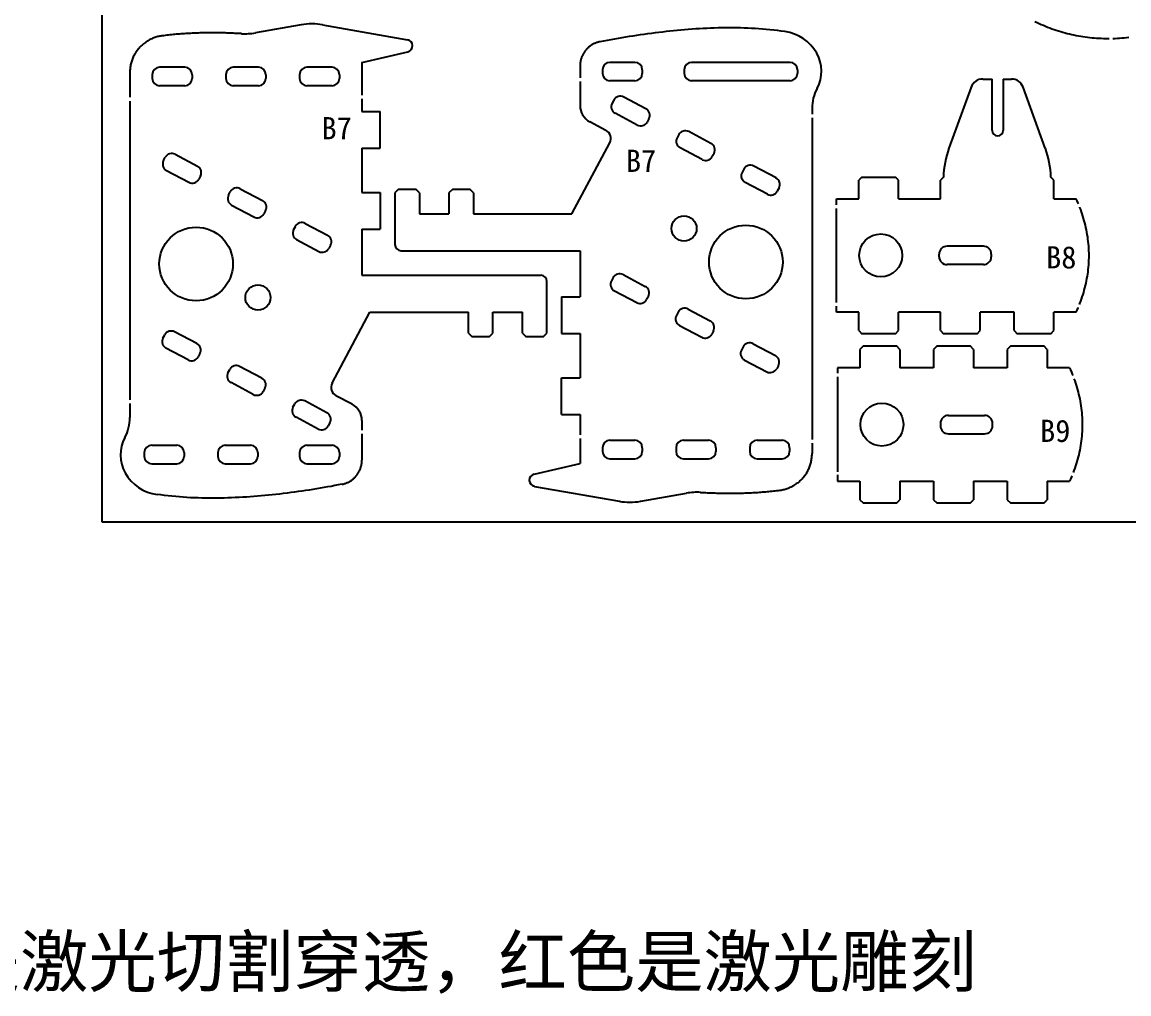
# Model space of a CAD drawing. Header units: millimetres. Extents: x 927 to 1533, y 508 to 795.
# Drawn here: x 1230.2 to 1410.5, y 507.8 to 666.1 of the extents above; entities that cross this region are included whole.
import ezdxf

# ---------------------------------------------------------------- set-up
doc = ezdxf.new("R2010")
doc.units = ezdxf.units.MM
doc.layers.add('激光切割', color=7, linetype='Continuous')

msp = doc.modelspace()

# ---------------------------------------------------------------- linework, layer by layer
at = {"layer": '激光切割', "color": 7}
for p, q in [((1243.27, 584.63), (1243.27, 794.63)), ((1275.7, 665.7), (1268.23, 664.38)), ((1279.17, 665.7), (1293.01, 663.26)), ((1285.57, 659.56), (1293.06, 661.3)), ((1256.72, 658.76), (1252.62, 658.76)), ((1268.72, 658.76), (1264.62, 658.76)), ((1280.72, 658.76), (1276.62, 658.76)), ((1285.57, 659.56), (1285.57, 654.22)), ((1321.11, 659), (1321.11, 657.04)), ((1324.76, 658.37), (1324.76, 657.77)), ((1330.06, 659.57), (1325.96, 659.57)), ((1331.26, 658.37), (1331.26, 657.77)), ((1338.09, 658.37), (1338.09, 657.77)), ((1355.33, 659.57), (1339.29, 659.57)), ((1356.53, 658.37), (1356.53, 657.77)), ((1247.77, 657.94), (1247.77, 653.87)), ((1251.42, 657.56), (1251.42, 656.96)), ((1257.92, 657.56), (1257.92, 656.96)), ((1263.42, 657.56), (1263.42, 656.96)), ((1269.92, 657.56), (1269.92, 656.96)), ((1275.42, 657.56), (1275.42, 656.96)), ((1281.92, 657.56), (1281.92, 656.96)), ((1321.11, 656.44), (1321.11, 652.54)), ((1330.06, 656.57), (1325.96, 656.57)), ((1355.33, 656.57), (1339.29, 656.57)), ((1386.72, 656.85), (1388.24, 656.85)), ((1388.24, 648.48), (1388.24, 656.85)), ((1390.04, 656.85), (1390.04, 648.48)), ((1390.04, 656.85), (1391.42, 656.85)), ((1256.72, 655.76), (1252.62, 655.76)), ((1268.72, 655.76), (1264.62, 655.76)), ((1280.72, 655.76), (1276.62, 655.76)), ((1384.84, 655.53), (1381.22, 645.58)), ((1396.92, 645.58), (1393.3, 655.53)), ((1247.77, 653.27), (1247.77, 604.59)), ((1285.57, 653.62), (1285.57, 651.56)), ((1326.6, 653.43), (1326.32, 652.9)), ((1331.85, 652), (1328.23, 653.92)), ((1285.57, 651.56), (1288.57, 651.56)), ((1288.57, 645.56), (1288.57, 651.56)), ((1330.44, 649.35), (1326.82, 651.27)), ((1358.91, 652.04), (1358.91, 651.12)), ((1325.33, 648.49), (1322.71, 649.89)), ((1332.34, 650.37), (1332.06, 649.84)), ((1358.91, 650.52), (1358.91, 598.11)), ((1337.2, 647.79), (1336.92, 647.26)), ((1342.44, 646.36), (1338.82, 648.29)), ((1285.57, 645.56), (1288.57, 645.56)), ((1285.57, 645.56), (1285.57, 638.36)), ((1319.8, 634.88), (1325.95, 646.46)), ((1341.03, 643.72), (1337.41, 645.64)), ((1253.25, 643.57), (1253.53, 644.1)), ((1255.16, 644.59), (1258.78, 642.67)), ((1342.94, 644.74), (1342.66, 644.21)), ((1253.75, 641.94), (1257.37, 640.02)), ((1347.79, 642.16), (1347.51, 641.63)), ((1353.04, 640.73), (1349.42, 642.66)), ((1259.27, 641.05), (1258.99, 640.52)), ((1367.02, 640.85), (1366.52, 640.35)), ((1366.52, 637.35), (1366.52, 640.35)), ((1367.02, 640.85), (1372.52, 640.85)), ((1373.02, 640.35), (1372.52, 640.85)), ((1373.02, 637.35), (1373.02, 640.35)), ((1380.32, 640.85), (1379.82, 640.35)), ((1379.82, 637.35), (1379.82, 640.35)), ((1398.32, 640.35), (1397.82, 640.85)), ((1398.32, 637.35), (1398.32, 640.35)), ((1263.85, 637.93), (1264.13, 638.46)), ((1265.75, 638.96), (1269.37, 637.03)), ((1285.57, 638.36), (1288.57, 638.36)), ((1288.57, 638.36), (1288.57, 632.36)), ((1291.56, 638.88), (1290.96, 638.28)), ((1291.56, 638.88), (1294.36, 638.88)), ((1294.96, 638.28), (1294.36, 638.88)), ((1300.36, 638.88), (1299.76, 638.28)), ((1300.36, 638.88), (1303.16, 638.88)), ((1303.76, 638.28), (1303.16, 638.88)), ((1351.63, 638.08), (1348.01, 640.01)), ((1353.53, 639.11), (1353.25, 638.58)), ((1290.96, 638.28), (1290.96, 629.87)), ((1294.96, 638.28), (1294.96, 634.88)), ((1299.76, 638.28), (1299.76, 634.88)), ((1303.76, 638.28), (1303.76, 634.88)), ((1362.87, 637.35), (1366.52, 637.35)), ((1362.87, 636.36), (1362.87, 637.35)), ((1373.02, 637.35), (1379.82, 637.35)), ((1398.32, 637.35), (1401.97, 637.35)), ((1264.34, 636.31), (1267.96, 634.39)), ((1269.87, 635.41), (1269.59, 634.88)), ((1294.96, 634.88), (1299.76, 634.88)), ((1303.76, 634.88), (1319.8, 634.88)), ((1362.87, 620.43), (1362.87, 635.76)), ((1276.35, 633.33), (1279.97, 631.4)), ((1274.44, 632.3), (1274.73, 632.83)), ((1285.57, 632.36), (1285.57, 624.86)), ((1285.57, 632.36), (1288.57, 632.36)), ((1274.94, 630.68), (1278.56, 628.75)), ((1280.46, 629.78), (1280.18, 629.25)), ((1386.82, 629.6), (1380.92, 629.6)), ((1291.96, 628.87), (1321.11, 628.87)), ((1321.11, 628.87), (1321.11, 621.37)), ((1379.62, 627.9), (1379.62, 628.3)), ((1388.12, 628.3), (1388.12, 627.9)), ((1386.82, 626.6), (1380.92, 626.6)), ((1285.57, 624.86), (1314.72, 624.86)), ((1326.5, 624.48), (1326.22, 623.96)), ((1328.13, 624.98), (1331.75, 623.06)), ((1315.72, 615.45), (1315.72, 623.86)), ((1326.72, 622.33), (1330.34, 620.41)), ((1318.11, 621.37), (1318.11, 615.37)), ((1318.11, 621.37), (1321.11, 621.37)), ((1332.24, 621.43), (1331.96, 620.9)), ((1280.73, 607.27), (1286.89, 618.85)), ((1286.89, 618.85), (1302.92, 618.85)), ((1302.92, 615.45), (1302.92, 618.85)), ((1306.92, 615.45), (1306.92, 618.85)), ((1306.92, 618.85), (1311.72, 618.85)), ((1311.72, 615.45), (1311.72, 618.85)), ((1337.1, 618.85), (1336.82, 618.32)), ((1338.72, 619.35), (1342.34, 617.42)), ((1362.87, 618.85), (1362.87, 619.83)), ((1366.52, 618.85), (1362.87, 618.85)), ((1366.52, 615.85), (1366.52, 618.85)), ((1373.02, 615.85), (1373.02, 618.85)), ((1379.82, 618.85), (1373.02, 618.85)), ((1379.82, 615.85), (1379.82, 618.85)), ((1391.82, 618.85), (1386.32, 618.85)), ((1386.32, 615.85), (1386.32, 618.85)), ((1391.82, 615.85), (1391.82, 618.85)), ((1401.97, 618.85), (1398.32, 618.85)), ((1398.32, 615.85), (1398.32, 618.85)), ((1337.31, 616.7), (1340.93, 614.77)), ((1253.15, 614.63), (1253.44, 615.16)), ((1258.68, 613.73), (1255.06, 615.65)), ((1302.92, 615.45), (1303.52, 614.85)), ((1306.32, 614.85), (1306.92, 615.45)), ((1311.72, 615.45), (1312.32, 614.85)), ((1315.12, 614.85), (1315.72, 615.45)), ((1318.11, 615.37), (1321.11, 615.37)), ((1321.11, 615.37), (1321.11, 608.17)), ((1342.84, 615.8), (1342.56, 615.27)), ((1366.52, 615.85), (1367.02, 615.35)), ((1372.52, 615.35), (1367.02, 615.35)), ((1372.52, 615.35), (1373.02, 615.85)), ((1379.82, 615.85), (1380.32, 615.35)), ((1385.82, 615.35), (1380.32, 615.35)), ((1385.82, 615.35), (1386.32, 615.85)), ((1391.82, 615.85), (1392.32, 615.35)), ((1397.82, 615.35), (1392.32, 615.35)), ((1397.82, 615.35), (1398.32, 615.85)), ((1306.32, 614.85), (1303.52, 614.85)), ((1315.12, 614.85), (1312.32, 614.85)), ((1347.69, 613.22), (1347.41, 612.69)), ((1349.32, 613.71), (1352.94, 611.79)), ((1367.22, 613.29), (1366.72, 612.79)), ((1372.72, 613.29), (1367.22, 613.29)), ((1373.22, 612.79), (1372.72, 613.29)), ((1379.22, 613.29), (1378.72, 612.79)), ((1384.72, 613.29), (1379.22, 613.29)), ((1385.22, 612.79), (1384.72, 613.29)), ((1391.22, 613.29), (1390.72, 612.79)), ((1396.72, 613.29), (1391.22, 613.29)), ((1397.22, 612.79), (1396.72, 613.29)), ((1257.27, 611.08), (1253.65, 613)), ((1259.17, 612.1), (1258.89, 611.57)), ((1366.72, 612.79), (1366.72, 609.79)), ((1373.22, 612.79), (1373.22, 609.79)), ((1378.72, 612.79), (1378.72, 609.79)), ((1385.22, 612.79), (1385.22, 609.79)), ((1390.72, 612.79), (1390.72, 609.79)), ((1397.22, 612.79), (1397.22, 609.79)), ((1263.75, 608.99), (1264.03, 609.52)), ((1269.27, 608.09), (1265.65, 610.02)), ((1347.91, 611.06), (1351.53, 609.14)), ((1353.43, 610.17), (1353.15, 609.64)), ((1366.72, 609.79), (1363.07, 609.79)), ((1363.07, 609.79), (1363.07, 608.9)), ((1378.72, 609.79), (1373.22, 609.79)), ((1390.72, 609.79), (1385.22, 609.79)), ((1400.87, 609.79), (1397.22, 609.79)), ((1318.11, 602.17), (1318.11, 608.17)), ((1318.11, 608.17), (1321.11, 608.17)), ((1363.07, 608.3), (1363.07, 592.86)), ((1267.87, 605.44), (1264.25, 607.37)), ((1269.77, 606.47), (1269.49, 605.94)), ((1279.87, 602.46), (1276.25, 604.38)), ((1283.98, 603.85), (1281.35, 605.24)), ((1247.77, 603.99), (1247.77, 601.7)), ((1274.34, 603.36), (1274.63, 603.89)), ((1278.46, 599.81), (1274.84, 601.74)), ((1280.37, 600.84), (1280.08, 600.31)), ((1285.57, 601.2), (1285.57, 599.61)), ((1318.11, 602.17), (1321.11, 602.17)), ((1321.11, 602.17), (1321.11, 598.86)), ((1379.82, 600.74), (1379.82, 600.34)), ((1381.12, 602.04), (1387.02, 602.04)), ((1388.32, 600.34), (1388.32, 600.74)), ((1285.57, 599.01), (1285.57, 594.74)), ((1381.12, 599.04), (1387.02, 599.04)), ((1251.32, 597.16), (1255.42, 597.16)), ((1263.32, 597.16), (1267.42, 597.16)), ((1276.62, 597.16), (1280.72, 597.16)), ((1321.11, 598.26), (1321.11, 594.17)), ((1325.96, 597.97), (1330.06, 597.97)), ((1337.96, 597.97), (1342.06, 597.97)), ((1349.96, 597.97), (1354.06, 597.97)), ((1358.91, 597.51), (1358.91, 595.8)), ((1250.12, 595.96), (1250.12, 595.36)), ((1256.62, 595.96), (1256.62, 595.36)), ((1262.12, 595.96), (1262.12, 595.36)), ((1268.62, 595.96), (1268.62, 595.36)), ((1275.42, 595.96), (1275.42, 595.36)), ((1281.92, 595.96), (1281.92, 595.36)), ((1324.76, 596.77), (1324.76, 596.17)), ((1331.26, 596.77), (1331.26, 596.17)), ((1336.76, 596.77), (1336.76, 596.17)), ((1343.26, 596.77), (1343.26, 596.17)), ((1348.76, 596.77), (1348.76, 596.17)), ((1355.26, 596.77), (1355.26, 596.17)), ((1251.32, 594.16), (1255.42, 594.16)), ((1263.32, 594.16), (1267.42, 594.16)), ((1276.62, 594.16), (1280.72, 594.16)), ((1313.63, 592.43), (1321.11, 594.17)), ((1325.96, 594.97), (1330.06, 594.97)), ((1337.96, 594.97), (1342.06, 594.97)), ((1349.96, 594.97), (1354.06, 594.97)), ((1363.07, 592.37), (1363.07, 591.29)), ((1313.68, 590.47), (1327.52, 588.03)), ((1363.07, 591.29), (1366.72, 591.29)), ((1366.72, 591.29), (1366.72, 588.29)), ((1373.22, 591.29), (1373.22, 588.29)), ((1373.22, 591.29), (1378.72, 591.29)), ((1378.72, 591.29), (1378.72, 588.29)), ((1385.22, 591.29), (1390.72, 591.29)), ((1385.22, 591.29), (1385.22, 588.29)), ((1390.72, 591.29), (1390.72, 588.29)), ((1397.22, 591.29), (1400.87, 591.29)), ((1397.22, 591.29), (1397.22, 588.29)), ((1330.99, 588.03), (1338.45, 589.35)), ((1366.72, 588.29), (1367.22, 587.79)), ((1372.72, 587.79), (1373.22, 588.29)), ((1378.72, 588.29), (1379.22, 587.79)), ((1384.72, 587.79), (1385.22, 588.29)), ((1390.72, 588.29), (1391.22, 587.79)), ((1396.72, 587.79), (1397.22, 588.29)), ((1367.22, 587.79), (1372.72, 587.79)), ((1379.22, 587.79), (1384.72, 587.79)), ((1391.22, 587.79), (1396.72, 587.79)), ((1533.27, 584.63), (1243.27, 584.63))]:
    msp.add_line(p, q, dxfattribs=at)
for points in [[(1395.23, 666.23), (1395.57, 666.07), (1395.91, 665.91), (1396.25, 665.76), (1396.6, 665.61), (1396.95, 665.46), (1397.3, 665.33), (1397.65, 665.19), (1398, 665.06), (1398.35, 664.94), (1398.71, 664.82), (1399.06, 664.71), (1399.42, 664.6), (1399.78, 664.49), (1400.14, 664.39), (1400.5, 664.3), (1400.86, 664.21), (1401.22, 664.13), (1401.58, 664.05), (1401.95, 663.97), (1402.31, 663.91), (1402.68, 663.84), (1403.05, 663.78), (1403.41, 663.73), (1403.78, 663.68), (1404.15, 663.63), (1404.53, 663.59), (1404.9, 663.56), (1405.27, 663.53), (1405.65, 663.51), (1406.03, 663.49), (1406.4, 663.47), (1406.78, 663.47), (1407.15, 663.46), (1407.33, 663.46)], [(1252.99, 663.89), (1252.82, 663.86), (1252.65, 663.83), (1252.48, 663.8), (1252.31, 663.76), (1252.15, 663.71), (1251.98, 663.66), (1251.82, 663.61), (1251.65, 663.55), (1251.49, 663.49), (1251.33, 663.42), (1251.18, 663.35), (1251.02, 663.27), (1250.87, 663.19), (1250.72, 663.1), (1250.57, 663.01), (1250.43, 662.92), (1250.29, 662.82), (1250.15, 662.72), (1250.01, 662.61), (1249.88, 662.5), (1249.75, 662.39), (1249.62, 662.27), (1249.5, 662.15), (1249.38, 662.02), (1249.26, 661.9), (1249.15, 661.76), (1249.04, 661.63), (1248.94, 661.49), (1248.84, 661.35), (1248.74, 661.2), (1248.65, 661.06), (1248.56, 660.91), (1248.48, 660.76), (1248.4, 660.61), (1248.33, 660.45), (1248.25, 660.29), (1248.19, 660.13), (1248.13, 659.97), (1248.07, 659.81), (1248.02, 659.64), (1247.97, 659.47), (1247.93, 659.31), (1247.89, 659.14), (1247.86, 658.97), (1247.84, 658.8), (1247.81, 658.63), (1247.8, 658.46), (1247.78, 658.29), (1247.78, 658.11), (1247.77, 657.94)], [(1265.93, 664.25), (1265.67, 664.26), (1265.41, 664.27), (1265.15, 664.29), (1264.89, 664.3), (1264.63, 664.31), (1264.37, 664.32), (1264.11, 664.33), (1263.85, 664.34), (1263.59, 664.35), (1263.33, 664.36), (1263.07, 664.36), (1262.81, 664.37), (1262.55, 664.37), (1262.29, 664.38), (1262.04, 664.38), (1261.78, 664.38), (1261.52, 664.38), (1261.26, 664.38), (1261, 664.38), (1260.74, 664.38), (1260.48, 664.38), (1260.22, 664.38), (1259.96, 664.38), (1259.7, 664.37), (1259.44, 664.37), (1259.19, 664.36), (1258.93, 664.35), (1258.67, 664.34), (1258.41, 664.33), (1258.15, 664.32), (1257.89, 664.31), (1257.63, 664.3), (1257.38, 664.29), (1257.12, 664.27), (1256.86, 664.26), (1256.6, 664.24), (1256.34, 664.22), (1256.08, 664.2), (1255.83, 664.18), (1255.57, 664.16), (1255.31, 664.14), (1255.05, 664.12), (1254.8, 664.09), (1254.54, 664.07), (1254.28, 664.04), (1254.02, 664.01), (1253.77, 663.98), (1253.51, 663.95), (1253.25, 663.92), (1252.99, 663.89)], [(1354.47, 664.6), (1353.87, 664.67), (1353.27, 664.75), (1352.67, 664.82), (1352.06, 664.89), (1351.46, 664.94), (1350.86, 664.99), (1350.25, 665.04), (1349.65, 665.08), (1349.04, 665.11), (1348.44, 665.14), (1347.83, 665.16), (1347.23, 665.18), (1346.62, 665.19), (1346.01, 665.19), (1345.41, 665.19), (1344.8, 665.19), (1344.2, 665.18), (1343.59, 665.17), (1342.98, 665.15), (1342.38, 665.13), (1341.78, 665.11), (1341.17, 665.08), (1340.57, 665.05), (1339.96, 665.01), (1339.36, 664.97), (1338.75, 664.92), (1338.15, 664.87), (1337.55, 664.82), (1336.94, 664.77), (1336.34, 664.71), (1335.74, 664.65), (1335.13, 664.58), (1334.53, 664.51), (1333.93, 664.44), (1333.33, 664.37), (1332.73, 664.29), (1332.13, 664.21), (1331.53, 664.13), (1330.93, 664.04), (1330.33, 663.95), (1329.73, 663.86), (1329.13, 663.77), (1328.53, 663.67), (1327.94, 663.57), (1327.34, 663.47), (1326.74, 663.37), (1326.14, 663.26), (1325.55, 663.15), (1324.95, 663.04), (1324.36, 662.93)], [(1407.93, 663.47), (1408.28, 663.48), (1408.66, 663.5), (1409.03, 663.52), (1409.41, 663.55), (1409.78, 663.58), (1410.16, 663.62), (1410.53, 663.65)], [(1324.36, 662.93), (1324.25, 662.91), (1324.14, 662.88), (1324.03, 662.85), (1323.93, 662.82), (1323.82, 662.79), (1323.72, 662.75), (1323.62, 662.71), (1323.52, 662.67), (1323.42, 662.62), (1323.32, 662.57), (1323.22, 662.52), (1323.12, 662.47), (1323.03, 662.41), (1322.93, 662.35), (1322.84, 662.29), (1322.75, 662.23), (1322.66, 662.16), (1322.58, 662.09), (1322.49, 662.02), (1322.41, 661.95), (1322.33, 661.87), (1322.25, 661.79), (1322.18, 661.71), (1322.1, 661.63), (1322.03, 661.55), (1321.96, 661.46), (1321.89, 661.37), (1321.83, 661.28), (1321.77, 661.19), (1321.71, 661.1), (1321.65, 661), (1321.6, 660.91), (1321.55, 660.81), (1321.5, 660.71), (1321.45, 660.61), (1321.41, 660.51), (1321.37, 660.4), (1321.33, 660.3), (1321.3, 660.19), (1321.26, 660.09), (1321.24, 659.98), (1321.21, 659.87), (1321.19, 659.77), (1321.17, 659.66), (1321.15, 659.55), (1321.14, 659.44), (1321.13, 659.33), (1321.12, 659.22), (1321.11, 659.11), (1321.11, 659)], [(1402.32, 636.53), (1402.28, 636.64), (1402.13, 637), (1401.97, 637.35)], [(1402.51, 620.13), (1402.56, 620.27), (1402.69, 620.63), (1402.82, 620.99), (1402.94, 621.35), (1403.06, 621.71), (1403.17, 622.08), (1403.27, 622.45), (1403.37, 622.82), (1403.46, 623.19), (1403.55, 623.57), (1403.63, 623.94), (1403.7, 624.32), (1403.77, 624.7), (1403.82, 625.07), (1403.88, 625.45), (1403.92, 625.83), (1403.96, 626.21), (1403.99, 626.59), (1404.02, 626.96), (1404.03, 627.34), (1404.04, 627.72), (1404.05, 628.1), (1404.04, 628.48), (1404.03, 628.86), (1404.01, 629.24), (1403.99, 629.62), (1403.96, 630.01), (1403.92, 630.39), (1403.87, 630.77), (1403.82, 631.15), (1403.76, 631.53), (1403.69, 631.9), (1403.62, 632.28), (1403.54, 632.65), (1403.46, 633.02), (1403.37, 633.39), (1403.27, 633.76), (1403.16, 634.13), (1403.05, 634.49), (1402.94, 634.86), (1402.82, 635.22), (1402.69, 635.58), (1402.56, 635.93), (1402.54, 635.97)], [(1401.97, 618.85), (1402.13, 619.2), (1402.28, 619.55), (1402.29, 619.59)], [(1400.87, 609.79), (1401.02, 609.44), (1401.17, 609.09), (1401.31, 608.73), (1401.38, 608.55)], [(1401.59, 607.99), (1401.71, 607.66), (1401.83, 607.3), (1401.95, 606.94), (1402.06, 606.57), (1402.16, 606.21), (1402.26, 605.84), (1402.35, 605.47), (1402.44, 605.1), (1402.52, 604.72), (1402.59, 604.35), (1402.65, 603.97), (1402.71, 603.59), (1402.77, 603.21), (1402.81, 602.83), (1402.85, 602.45), (1402.88, 602.07), (1402.91, 601.69), (1402.93, 601.31), (1402.94, 600.93), (1402.94, 600.55), (1402.94, 600.17), (1402.93, 599.79), (1402.91, 599.41), (1402.88, 599.03), (1402.85, 598.65), (1402.82, 598.27), (1402.77, 597.89), (1402.72, 597.52), (1402.66, 597.14), (1402.59, 596.76), (1402.52, 596.39), (1402.44, 596.01), (1402.36, 595.63), (1402.26, 595.26), (1402.17, 594.89), (1402.06, 594.52), (1401.95, 594.16), (1401.84, 593.79), (1401.71, 593.43), (1401.59, 593.07), (1401.46, 592.74)], [(1353.69, 589.85), (1353.86, 589.87), (1354.03, 589.9), (1354.2, 589.94), (1354.37, 589.98), (1354.54, 590.02), (1354.71, 590.07), (1354.87, 590.12), (1355.03, 590.18), (1355.19, 590.25), (1355.35, 590.31), (1355.51, 590.38), (1355.66, 590.46), (1355.81, 590.54), (1355.96, 590.63), (1356.11, 590.72), (1356.26, 590.81), (1356.4, 590.91), (1356.54, 591.02), (1356.68, 591.12), (1356.81, 591.23), (1356.94, 591.35), (1357.07, 591.46), (1357.19, 591.58), (1357.31, 591.71), (1357.42, 591.84), (1357.54, 591.97), (1357.65, 592.11), (1357.75, 592.24), (1357.85, 592.39), (1357.95, 592.53), (1358.04, 592.67), (1358.13, 592.82), (1358.21, 592.97), (1358.29, 593.13), (1358.36, 593.28), (1358.43, 593.44), (1358.5, 593.6), (1358.56, 593.76), (1358.62, 593.93), (1358.67, 594.09), (1358.71, 594.26), (1358.76, 594.43), (1358.79, 594.59), (1358.82, 594.76), (1358.85, 594.93), (1358.87, 595.1), (1358.89, 595.28), (1358.9, 595.45), (1358.91, 595.62), (1358.91, 595.8)], [(1282.33, 590.81), (1282.44, 590.83), (1282.55, 590.85), (1282.65, 590.88), (1282.76, 590.91), (1282.86, 590.95), (1282.97, 590.98), (1283.07, 591.02), (1283.17, 591.07), (1283.27, 591.11), (1283.37, 591.16), (1283.47, 591.21), (1283.56, 591.26), (1283.66, 591.32), (1283.75, 591.38), (1283.85, 591.44), (1283.94, 591.51), (1284.02, 591.57), (1284.11, 591.64), (1284.19, 591.71), (1284.28, 591.79), (1284.36, 591.86), (1284.43, 591.94), (1284.51, 592.02), (1284.58, 592.1), (1284.66, 592.19), (1284.73, 592.27), (1284.79, 592.36), (1284.86, 592.45), (1284.92, 592.54), (1284.98, 592.64), (1285.04, 592.73), (1285.09, 592.83), (1285.14, 592.92), (1285.19, 593.02), (1285.23, 593.12), (1285.28, 593.23), (1285.32, 593.33), (1285.36, 593.43), (1285.39, 593.54), (1285.42, 593.65), (1285.45, 593.75), (1285.48, 593.86), (1285.5, 593.97), (1285.52, 594.08), (1285.54, 594.19), (1285.55, 594.29), (1285.56, 594.4), (1285.57, 594.51), (1285.57, 594.63), (1285.57, 594.74)], [(1401.24, 592.18), (1401.17, 592), (1401.02, 591.64), (1400.87, 591.29)], [(1282.33, 590.81), (1281.73, 590.69), (1281.14, 590.58), (1280.54, 590.47), (1279.95, 590.37), (1279.35, 590.26), (1278.75, 590.16), (1278.16, 590.06), (1277.56, 589.96), (1276.96, 589.87), (1276.36, 589.78), (1275.77, 589.69), (1275.17, 589.61), (1274.57, 589.52), (1273.97, 589.44), (1273.37, 589.37), (1272.77, 589.29), (1272.17, 589.22), (1271.57, 589.15), (1270.97, 589.09), (1270.37, 589.03), (1269.77, 588.97), (1269.17, 588.91), (1268.57, 588.86), (1267.97, 588.81), (1267.36, 588.77), (1266.76, 588.73), (1266.16, 588.69), (1265.55, 588.66), (1264.95, 588.63), (1264.35, 588.6), (1263.74, 588.58), (1263.14, 588.56), (1262.53, 588.55), (1261.92, 588.54), (1261.32, 588.54), (1260.71, 588.54), (1260.1, 588.55), (1259.49, 588.56), (1258.88, 588.57), (1258.28, 588.6), (1257.67, 588.62), (1257.06, 588.66), (1256.45, 588.69), (1255.84, 588.74), (1255.23, 588.79), (1254.63, 588.85), (1254.02, 588.91), (1253.42, 588.98), (1252.82, 589.06), (1252.21, 589.14)], [(1340.76, 589.49), (1341.02, 589.47), (1341.28, 589.46), (1341.54, 589.45), (1341.8, 589.43), (1342.06, 589.42), (1342.31, 589.41), (1342.57, 589.4), (1342.83, 589.39), (1343.09, 589.39), (1343.35, 589.38), (1343.61, 589.37), (1343.87, 589.37), (1344.13, 589.36), (1344.39, 589.36), (1344.65, 589.35), (1344.91, 589.35), (1345.17, 589.35), (1345.43, 589.35), (1345.69, 589.35), (1345.95, 589.35), (1346.21, 589.35), (1346.47, 589.35), (1346.72, 589.36), (1346.98, 589.36), (1347.24, 589.37), (1347.5, 589.37), (1347.76, 589.38), (1348.02, 589.39), (1348.28, 589.4), (1348.54, 589.41), (1348.79, 589.42), (1349.05, 589.43), (1349.31, 589.45), (1349.57, 589.46), (1349.83, 589.48), (1350.09, 589.49), (1350.34, 589.51), (1350.6, 589.53), (1350.86, 589.55), (1351.12, 589.57), (1351.38, 589.59), (1351.63, 589.62), (1351.89, 589.64), (1352.15, 589.67), (1352.41, 589.69), (1352.66, 589.72), (1352.92, 589.75), (1353.18, 589.78), (1353.44, 589.81), (1353.69, 589.85)]]:
    msp.add_lwpolyline(points, dxfattribs=at)
for centre, radius in [((1338.06, 632.49), 2.05), ((1348.13, 627.03), 6), ((1258.56, 626.71), 6), ((1370.1, 628.1), 3.5), ((1268.63, 621.24), 2.05), ((1370.29, 600.54), 3.5)]:
    msp.add_circle(centre, radius, dxfattribs=at)
for centre, radius, start, end in [((1277.44, 655.85), 10, 80, 100), ((1266.5, 674.23), 10, 266.7682, 280), ((1353.56, 657.65), 7, 29.2353, 82.5344), ((1292.83, 662.27), 1, 283.074, 80.0002), ((1354.44, 658.14), 6, 331.9912, 29.2353), ((1252.62, 657.56), 1.2, 90, 180), ((1256.72, 657.56), 1.2, 0, 90), ((1264.62, 657.56), 1.2, 90, 180), ((1268.72, 657.56), 1.2, 0, 90), ((1276.62, 657.56), 1.2, 90, 180), ((1280.72, 657.56), 1.2, 0, 90), ((1325.96, 658.37), 1.2, 90, 180), ((1330.06, 658.37), 1.2, 0, 90), ((1339.29, 658.37), 1.2, 90, 180), ((1355.33, 658.37), 1.2, 0, 90), ((1252.62, 656.96), 1.2, 180, 270), ((1256.72, 656.96), 1.2, 270, 0), ((1264.62, 656.96), 1.2, 180, 270), ((1268.72, 656.96), 1.2, 270, 0), ((1276.62, 656.96), 1.2, 180, 270), ((1280.72, 656.96), 1.2, 270, 0), ((1325.96, 657.77), 1.2, 180, 270), ((1330.06, 657.77), 1.2, 270, 0), ((1339.29, 657.77), 1.2, 180, 270), ((1355.33, 657.77), 1.2, 270, 0), ((1386.72, 654.85), 2, 90, 160), ((1391.42, 654.85), 2, 20, 90), ((1365.91, 652.04), 7, 151.9912, 180), ((1327.38, 652.33), 1.2, 152, 242), ((1327.66, 652.86), 1.2, 62, 152), ((1324.11, 652.54), 3, 180, 242.0001), ((1331.28, 650.94), 1.2, 332, 62), ((1331, 650.41), 1.2, 242, 332), ((1324.63, 647.17), 1.5, 332, 62), ((1338.26, 647.23), 1.2, 62, 152), ((1389.14, 648.48), 0.9, 180, 0), ((1337.98, 646.7), 1.2, 152, 242), ((1341.88, 645.3), 1.2, 332, 62), ((1395.32, 640.45), 15, 160, 178.4845), ((1382.83, 640.45), 15, 1.5155, 20), ((1254.59, 643.53), 1.2, 62, 152), ((1341.6, 644.77), 1.2, 242, 332), ((1254.31, 643), 1.2, 152, 242), ((1258.21, 641.61), 1.2, 332, 62), ((1348.85, 641.6), 1.2, 62, 152), ((1257.93, 641.08), 1.2, 242, 332), ((1348.57, 641.07), 1.2, 152, 242), ((1352.47, 639.67), 1.2, 332, 62), ((1265.19, 637.9), 1.2, 62, 152), ((1352.19, 639.14), 1.2, 242, 332), ((1264.91, 637.37), 1.2, 152, 242), ((1268.81, 635.98), 1.2, 332, 62), ((1268.53, 635.45), 1.2, 242, 332), ((1275.78, 632.27), 1.2, 62, 152), ((1275.5, 631.74), 1.2, 152, 242), ((1279.4, 630.34), 1.2, 332, 62), ((1291.96, 629.87), 1, 180, 270), ((1380.92, 628.3), 1.3, 90, 180), ((1386.82, 628.3), 1.3, 0, 90), ((1279.12, 629.81), 1.2, 242, 332), ((1380.92, 627.9), 1.3, 180, 270), ((1386.82, 627.9), 1.3, 270, 0), ((1314.72, 623.86), 1, 0, 90), ((1327.28, 623.39), 1.2, 152, 242), ((1327.56, 623.92), 1.2, 62, 152), ((1331.18, 622), 1.2, 332, 62), ((1330.9, 621.47), 1.2, 242, 332), ((1338.16, 618.29), 1.2, 62, 152), ((1337.88, 617.76), 1.2, 152, 242), ((1341.78, 616.36), 1.2, 332, 62), ((1254.5, 614.59), 1.2, 62, 152), ((1341.5, 615.83), 1.2, 242, 332), ((1254.21, 614.06), 1.2, 152, 242), ((1258.12, 612.67), 1.2, 332, 62), ((1348.75, 612.65), 1.2, 62, 152), ((1257.83, 612.14), 1.2, 242, 332), ((1348.47, 612.12), 1.2, 152, 242), ((1352.37, 610.73), 1.2, 332, 62), ((1265.09, 608.96), 1.2, 62, 152), ((1352.09, 610.2), 1.2, 242, 332), ((1264.81, 608.43), 1.2, 152, 242), ((1268.71, 607.03), 1.2, 332, 62), ((1268.43, 606.5), 1.2, 242, 332), ((1282.06, 606.57), 1.5, 152, 242), ((1275.69, 603.33), 1.2, 62, 152), ((1275.4, 602.8), 1.2, 152, 242), ((1279.31, 601.4), 1.2, 332, 62), ((1282.57, 601.2), 3, 0, 62.0001), ((1240.77, 601.7), 7, 331.9912, 0), ((1381.12, 600.74), 1.3, 90, 180), ((1387.02, 600.74), 1.3, 0, 90), ((1279.02, 600.87), 1.2, 242, 332), ((1381.12, 600.34), 1.3, 180, 270), ((1387.02, 600.34), 1.3, 270, 0), ((1252.25, 595.59), 6, 151.9912, 209.2353), ((1251.32, 595.96), 1.2, 90, 180), ((1255.42, 595.96), 1.2, 0, 90), ((1263.32, 595.96), 1.2, 90, 180), ((1267.42, 595.96), 1.2, 0, 90), ((1276.62, 595.96), 1.2, 90, 180), ((1280.72, 595.96), 1.2, 0, 90), ((1325.96, 596.77), 1.2, 90, 180), ((1330.06, 596.77), 1.2, 0, 90), ((1337.96, 596.77), 1.2, 90, 180), ((1342.06, 596.77), 1.2, 0, 90), ((1349.96, 596.77), 1.2, 90, 180), ((1354.06, 596.77), 1.2, 0, 90), ((1251.32, 595.36), 1.2, 180, 270), ((1255.42, 595.36), 1.2, 270, 0), ((1263.32, 595.36), 1.2, 180, 270), ((1267.42, 595.36), 1.2, 270, 0), ((1276.62, 595.36), 1.2, 180, 270), ((1280.72, 595.36), 1.2, 270, 0), ((1325.96, 596.17), 1.2, 180, 270), ((1330.06, 596.17), 1.2, 270, 0), ((1337.96, 596.17), 1.2, 180, 270), ((1342.06, 596.17), 1.2, 270, 0), ((1349.96, 596.17), 1.2, 180, 270), ((1354.06, 596.17), 1.2, 270, 0), ((1253.12, 596.08), 7, 209.2353, 262.5344), ((1313.85, 591.46), 1, 103.074, 260.0002), ((1329.25, 597.88), 10, 260, 280), ((1340.19, 579.5), 10, 86.7682, 100)]:
    msp.add_arc(centre, radius, start, end, dxfattribs=at)

# ---------------------------------------------------------------- texts
at = {"color": 1, "lineweight": 18, "char_height": 3.629, "attachment_point": 1}
for s, insert in [('B7', (1278.99, 650.65)), ('B7', (1328.59, 645.34)), ('B8', (1397.05, 629.61)), ('B9', (1396.07, 601.33))]:
    msp.add_mtext_dynamic_manual_height_columns(s, width=11.2577, gutter_width=1, heights=[0], dxfattribs=dict(at, insert=insert))
at = {"color": 7, "lineweight": 18, "insert": (1112.98, 517.11), "char_height": 8.1645, "attachment_point": 1}
msp.add_mtext_dynamic_manual_height_columns('{\\fSimSun|b0|i0|c134|p2;3mm椴木板，白色线条是激光切割穿透，红色是激光雕刻}', width=286.92, gutter_width=1, heights=[0], dxfattribs=at)

doc.saveas('drawing.dxf')
